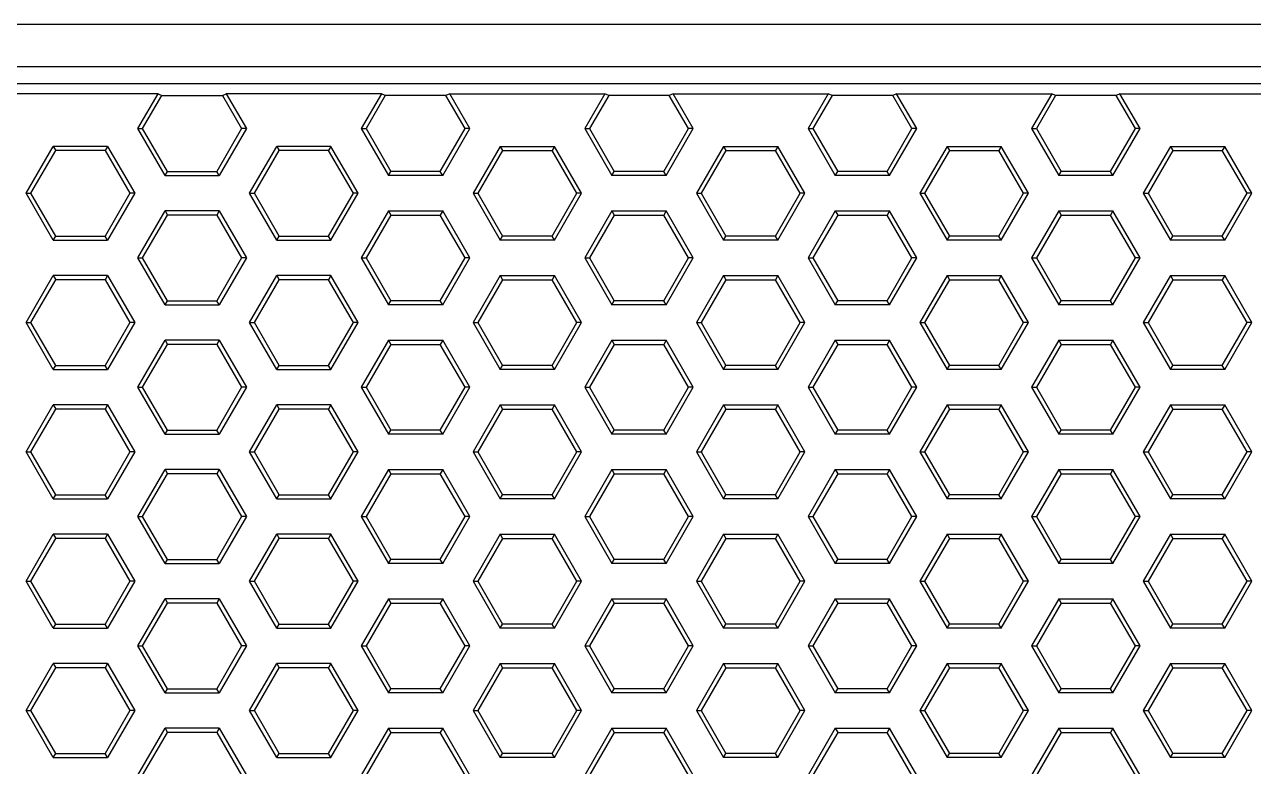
# Model space of a CAD drawing. Header units: inches. Extents: x 0.1 to 21.8, y 1.5 to 18.3.
# Drawn here: x 11.307 to 12.952, y 2.357 to 3.351 of the extents above; entities that cross this region are included whole.
import ezdxf

# ---------------------------------------------------------------- set-up
doc = ezdxf.new("R2010")
doc.units = ezdxf.units.IN
doc.header["$MEASUREMENT"] = 0
doc.layers.add('Honeycomb', color=7, linetype='Continuous', true_color=0xffffff)

msp = doc.modelspace()

# ---------------------------------------------------------------- linework, layer by layer
at = {"layer": 'Honeycomb', "color": 250, "linetype": 'Continuous'}
for p, q in [((17.607626, 3.350949), (5.753976, 3.350949)), ((5.734299, 3.294781), (17.627303, 3.294781)), ((7.358174, 3.27211), (16.003428, 3.27211)), ((11.485485, 3.258199), (11.277727, 3.258199)), ((11.458554, 3.211554), (11.485485, 3.258199)), ((11.464912, 3.211554), (11.490652, 3.256138)), ((11.485485, 3.258199), (11.490652, 3.256138)), ((11.490652, 3.256138), (11.571755, 3.256138)), ((11.571755, 3.256138), (11.576922, 3.258199)), ((11.571755, 3.256138), (11.597495, 3.211554)), ((11.576922, 3.258199), (11.603853, 3.211554)), ((11.78468, 3.258199), (11.576922, 3.258199)), ((11.78468, 3.258199), (11.757749, 3.211554)), ((11.789847, 3.256138), (11.764107, 3.211554)), ((11.789847, 3.256138), (11.78468, 3.258199)), ((11.87095, 3.256138), (11.789847, 3.256138)), ((11.876117, 3.258199), (11.87095, 3.256138)), ((11.89669, 3.211554), (11.87095, 3.256138)), ((11.903048, 3.211554), (11.876117, 3.258199)), ((11.876117, 3.258199), (12.083875, 3.258199)), ((12.083875, 3.258199), (12.056944, 3.211554)), ((12.089042, 3.256138), (12.063302, 3.211554)), ((12.089042, 3.256138), (12.083875, 3.258199)), ((12.170145, 3.256138), (12.089042, 3.256138)), ((12.175312, 3.258199), (12.170145, 3.256138)), ((12.195885, 3.211554), (12.170145, 3.256138)), ((12.202243, 3.211554), (12.175312, 3.258199)), ((12.175312, 3.258199), (12.38307, 3.258199)), ((12.38307, 3.258199), (12.356139, 3.211554)), ((12.388237, 3.256138), (12.362497, 3.211554)), ((12.388237, 3.256138), (12.38307, 3.258199)), ((12.46934, 3.256138), (12.388237, 3.256138)), ((12.474507, 3.258199), (12.46934, 3.256138)), ((12.49508, 3.211554), (12.46934, 3.256138)), ((12.501438, 3.211554), (12.474507, 3.258199)), ((12.474507, 3.258199), (12.682265, 3.258199)), ((12.682265, 3.258199), (12.655334, 3.211554)), ((12.687432, 3.256138), (12.661692, 3.211554)), ((12.687432, 3.256138), (12.682265, 3.258199)), ((12.768535, 3.256138), (12.687432, 3.256138)), ((12.773702, 3.258199), (12.768535, 3.256138)), ((12.794276, 3.211554), (12.768535, 3.256138)), ((12.800633, 3.211554), (12.773702, 3.258199)), ((12.773702, 3.258199), (12.98146, 3.258199)), ((11.494879, 3.148638), (11.458554, 3.211554)), ((11.458554, 3.211554), (11.464912, 3.211554)), ((11.498058, 3.154144), (11.464912, 3.211554)), ((11.597495, 3.211554), (11.564349, 3.154144)), ((11.603853, 3.211554), (11.567528, 3.148638)), ((11.603853, 3.211554), (11.597495, 3.211554)), ((11.757749, 3.211554), (11.794074, 3.148638)), ((11.757749, 3.211554), (11.764107, 3.211554)), ((11.764107, 3.211554), (11.797253, 3.154144)), ((11.863544, 3.154144), (11.89669, 3.211554)), ((11.866723, 3.148638), (11.903048, 3.211554)), ((11.903048, 3.211554), (11.89669, 3.211554)), ((12.056944, 3.211554), (12.093269, 3.148638)), ((12.056944, 3.211554), (12.063302, 3.211554)), ((12.063302, 3.211554), (12.096448, 3.154144)), ((12.162739, 3.154144), (12.195885, 3.211554)), ((12.165918, 3.148638), (12.202243, 3.211554)), ((12.202243, 3.211554), (12.195885, 3.211554)), ((12.356139, 3.211554), (12.392464, 3.148638)), ((12.356139, 3.211554), (12.362497, 3.211554)), ((12.362497, 3.211554), (12.395643, 3.154144)), ((12.461935, 3.154144), (12.49508, 3.211554)), ((12.465113, 3.148638), (12.501438, 3.211554)), ((12.501438, 3.211554), (12.49508, 3.211554)), ((12.655334, 3.211554), (12.691659, 3.148638)), ((12.655334, 3.211554), (12.661692, 3.211554)), ((12.661692, 3.211554), (12.694838, 3.154144)), ((12.76113, 3.154144), (12.794276, 3.211554)), ((12.764308, 3.148638), (12.800633, 3.211554)), ((12.800633, 3.211554), (12.794276, 3.211554)), ((11.308957, 3.124945), (11.345281, 3.187861)), ((11.315314, 3.124945), (11.34846, 3.182355)), ((11.345281, 3.187861), (11.34846, 3.182355)), ((11.417931, 3.187861), (11.345281, 3.187861)), ((11.414752, 3.182355), (11.34846, 3.182355)), ((11.417931, 3.187861), (11.414752, 3.182355)), ((11.414752, 3.182355), (11.447898, 3.124945)), ((11.417931, 3.187861), (11.454255, 3.124945)), ((11.608152, 3.124945), (11.644476, 3.187861)), ((11.614509, 3.124945), (11.647655, 3.182355)), ((11.644476, 3.187861), (11.647655, 3.182355)), ((11.717126, 3.187861), (11.644476, 3.187861)), ((11.713947, 3.182355), (11.647655, 3.182355)), ((11.717126, 3.187861), (11.713947, 3.182355)), ((11.747093, 3.124945), (11.713947, 3.182355)), ((11.75345, 3.124945), (11.717126, 3.187861)), ((11.943671, 3.187861), (11.907347, 3.124945)), ((11.94685, 3.182355), (11.913704, 3.124945)), ((11.943671, 3.187861), (11.94685, 3.182355)), ((11.943671, 3.187861), (12.016321, 3.187861)), ((11.94685, 3.182355), (12.013142, 3.182355)), ((12.016321, 3.187861), (12.013142, 3.182355)), ((12.046288, 3.124945), (12.013142, 3.182355)), ((12.052645, 3.124945), (12.016321, 3.187861)), ((12.242866, 3.187861), (12.206542, 3.124945)), ((12.246045, 3.182355), (12.212899, 3.124945)), ((12.242866, 3.187861), (12.246045, 3.182355)), ((12.242866, 3.187861), (12.315516, 3.187861)), ((12.246045, 3.182355), (12.312337, 3.182355)), ((12.315516, 3.187861), (12.312337, 3.182355)), ((12.345483, 3.124945), (12.312337, 3.182355)), ((12.35184, 3.124945), (12.315516, 3.187861)), ((12.542062, 3.187861), (12.505737, 3.124945)), ((12.54524, 3.182355), (12.512094, 3.124945)), ((12.542062, 3.187861), (12.54524, 3.182355)), ((12.542062, 3.187861), (12.614711, 3.187861)), ((12.54524, 3.182355), (12.611532, 3.182355)), ((12.614711, 3.187861), (12.611532, 3.182355)), ((12.644678, 3.124945), (12.611532, 3.182355)), ((12.651035, 3.124945), (12.614711, 3.187861)), ((12.841257, 3.187861), (12.804932, 3.124945)), ((12.844435, 3.182355), (12.811289, 3.124945)), ((12.841257, 3.187861), (12.844435, 3.182355)), ((12.841257, 3.187861), (12.913906, 3.187861)), ((12.844435, 3.182355), (12.910727, 3.182355)), ((12.913906, 3.187861), (12.910727, 3.182355)), ((12.943873, 3.124945), (12.910727, 3.182355)), ((12.950231, 3.124945), (12.913906, 3.187861)), ((11.494879, 3.148638), (11.498058, 3.154144)), ((11.494879, 3.148638), (11.567528, 3.148638)), ((11.498058, 3.154144), (11.564349, 3.154144)), ((11.567528, 3.148638), (11.564349, 3.154144)), ((11.794074, 3.148638), (11.797253, 3.154144)), ((11.866723, 3.148638), (11.794074, 3.148638)), ((11.863544, 3.154144), (11.797253, 3.154144)), ((11.866723, 3.148638), (11.863544, 3.154144)), ((12.093269, 3.148638), (12.096448, 3.154144)), ((12.165918, 3.148638), (12.093269, 3.148638)), ((12.162739, 3.154144), (12.096448, 3.154144)), ((12.165918, 3.148638), (12.162739, 3.154144)), ((12.392464, 3.148638), (12.395643, 3.154144)), ((12.465113, 3.148638), (12.392464, 3.148638)), ((12.461935, 3.154144), (12.395643, 3.154144)), ((12.465113, 3.148638), (12.461935, 3.154144)), ((12.691659, 3.148638), (12.694838, 3.154144)), ((12.764308, 3.148638), (12.691659, 3.148638)), ((12.76113, 3.154144), (12.694838, 3.154144)), ((12.764308, 3.148638), (12.76113, 3.154144)), ((11.345281, 3.062029), (11.308957, 3.124945)), ((11.308957, 3.124945), (11.315314, 3.124945)), ((11.34846, 3.067535), (11.315314, 3.124945)), ((11.447898, 3.124945), (11.414752, 3.067535)), ((11.454255, 3.124945), (11.417931, 3.062029)), ((11.454255, 3.124945), (11.447898, 3.124945)), ((11.644476, 3.062029), (11.608152, 3.124945)), ((11.608152, 3.124945), (11.614509, 3.124945)), ((11.647655, 3.067535), (11.614509, 3.124945)), ((11.713947, 3.067535), (11.747093, 3.124945)), ((11.717126, 3.062029), (11.75345, 3.124945)), ((11.75345, 3.124945), (11.747093, 3.124945)), ((11.907347, 3.124945), (11.943671, 3.062029)), ((11.907347, 3.124945), (11.913704, 3.124945)), ((11.913704, 3.124945), (11.94685, 3.067535)), ((12.013142, 3.067535), (12.046288, 3.124945)), ((12.016321, 3.062029), (12.052645, 3.124945)), ((12.052645, 3.124945), (12.046288, 3.124945)), ((12.206542, 3.124945), (12.242866, 3.062029)), ((12.206542, 3.124945), (12.212899, 3.124945)), ((12.212899, 3.124945), (12.246045, 3.067535)), ((12.312337, 3.067535), (12.345483, 3.124945)), ((12.315516, 3.062029), (12.35184, 3.124945)), ((12.35184, 3.124945), (12.345483, 3.124945)), ((12.505737, 3.124945), (12.542062, 3.062029)), ((12.505737, 3.124945), (12.512094, 3.124945)), ((12.512094, 3.124945), (12.54524, 3.067535)), ((12.611532, 3.067535), (12.644678, 3.124945)), ((12.614711, 3.062029), (12.651035, 3.124945)), ((12.651035, 3.124945), (12.644678, 3.124945)), ((12.804932, 3.124945), (12.841257, 3.062029)), ((12.804932, 3.124945), (12.811289, 3.124945)), ((12.811289, 3.124945), (12.844435, 3.067535)), ((12.910727, 3.067535), (12.943873, 3.124945)), ((12.913906, 3.062029), (12.950231, 3.124945)), ((12.950231, 3.124945), (12.943873, 3.124945)), ((11.458554, 3.038336), (11.494879, 3.101252)), ((11.464912, 3.038336), (11.498058, 3.095746)), ((11.494879, 3.101252), (11.498058, 3.095746)), ((11.567528, 3.101252), (11.494879, 3.101252)), ((11.564349, 3.095746), (11.498058, 3.095746)), ((11.567528, 3.101252), (11.564349, 3.095746)), ((11.564349, 3.095746), (11.597495, 3.038336)), ((11.567528, 3.101252), (11.603853, 3.038336)), ((11.794074, 3.101252), (11.757749, 3.038336)), ((11.797253, 3.095746), (11.764107, 3.038336)), ((11.794074, 3.101252), (11.797253, 3.095746)), ((11.794074, 3.101252), (11.866723, 3.101252)), ((11.797253, 3.095746), (11.863544, 3.095746)), ((11.866723, 3.101252), (11.863544, 3.095746)), ((11.89669, 3.038336), (11.863544, 3.095746)), ((11.903048, 3.038336), (11.866723, 3.101252)), ((12.093269, 3.101252), (12.056944, 3.038336)), ((12.096448, 3.095746), (12.063302, 3.038336)), ((12.093269, 3.101252), (12.096448, 3.095746)), ((12.093269, 3.101252), (12.165918, 3.101252)), ((12.096448, 3.095746), (12.162739, 3.095746)), ((12.165918, 3.101252), (12.162739, 3.095746)), ((12.195885, 3.038336), (12.162739, 3.095746)), ((12.202243, 3.038336), (12.165918, 3.101252)), ((12.392464, 3.101252), (12.356139, 3.038336)), ((12.395643, 3.095746), (12.362497, 3.038336)), ((12.392464, 3.101252), (12.395643, 3.095746)), ((12.392464, 3.101252), (12.465113, 3.101252)), ((12.395643, 3.095746), (12.461935, 3.095746)), ((12.465113, 3.101252), (12.461935, 3.095746)), ((12.49508, 3.038336), (12.461935, 3.095746)), ((12.501438, 3.038336), (12.465113, 3.101252)), ((12.691659, 3.101252), (12.655334, 3.038336)), ((12.694838, 3.095746), (12.661692, 3.038336)), ((12.691659, 3.101252), (12.694838, 3.095746)), ((12.691659, 3.101252), (12.764308, 3.101252)), ((12.694838, 3.095746), (12.76113, 3.095746)), ((12.764308, 3.101252), (12.76113, 3.095746)), ((12.794276, 3.038336), (12.76113, 3.095746)), ((12.800633, 3.038336), (12.764308, 3.101252)), ((11.345281, 3.062029), (11.34846, 3.067535)), ((11.345281, 3.062029), (11.417931, 3.062029)), ((11.34846, 3.067535), (11.414752, 3.067535)), ((11.417931, 3.062029), (11.414752, 3.067535)), ((11.644476, 3.062029), (11.647655, 3.067535)), ((11.644476, 3.062029), (11.717126, 3.062029)), ((11.647655, 3.067535), (11.713947, 3.067535)), ((11.717126, 3.062029), (11.713947, 3.067535)), ((11.943671, 3.062029), (11.94685, 3.067535)), ((12.016321, 3.062029), (11.943671, 3.062029)), ((12.013142, 3.067535), (11.94685, 3.067535)), ((12.016321, 3.062029), (12.013142, 3.067535)), ((12.242866, 3.062029), (12.246045, 3.067535)), ((12.315516, 3.062029), (12.242866, 3.062029)), ((12.312337, 3.067535), (12.246045, 3.067535)), ((12.315516, 3.062029), (12.312337, 3.067535)), ((12.542062, 3.062029), (12.54524, 3.067535)), ((12.614711, 3.062029), (12.542062, 3.062029)), ((12.611532, 3.067535), (12.54524, 3.067535)), ((12.614711, 3.062029), (12.611532, 3.067535)), ((12.841257, 3.062029), (12.844435, 3.067535)), ((12.913906, 3.062029), (12.841257, 3.062029)), ((12.910727, 3.067535), (12.844435, 3.067535)), ((12.913906, 3.062029), (12.910727, 3.067535)), ((11.494879, 2.97542), (11.458554, 3.038336)), ((11.458554, 3.038336), (11.464912, 3.038336)), ((11.498058, 2.980925), (11.464912, 3.038336)), ((11.597495, 3.038336), (11.564349, 2.980925)), ((11.603853, 3.038336), (11.567528, 2.97542)), ((11.603853, 3.038336), (11.597495, 3.038336)), ((11.757749, 3.038336), (11.794074, 2.97542)), ((11.757749, 3.038336), (11.764107, 3.038336)), ((11.764107, 3.038336), (11.797253, 2.980925)), ((11.863544, 2.980925), (11.89669, 3.038336)), ((11.866723, 2.97542), (11.903048, 3.038336)), ((11.903048, 3.038336), (11.89669, 3.038336)), ((12.056944, 3.038336), (12.093269, 2.97542)), ((12.056944, 3.038336), (12.063302, 3.038336)), ((12.063302, 3.038336), (12.096448, 2.980925)), ((12.162739, 2.980925), (12.195885, 3.038336)), ((12.165918, 2.97542), (12.202243, 3.038336)), ((12.202243, 3.038336), (12.195885, 3.038336)), ((12.356139, 3.038336), (12.392464, 2.97542)), ((12.356139, 3.038336), (12.362497, 3.038336)), ((12.362497, 3.038336), (12.395643, 2.980925)), ((12.461935, 2.980925), (12.49508, 3.038336)), ((12.465113, 2.97542), (12.501438, 3.038336)), ((12.501438, 3.038336), (12.49508, 3.038336)), ((12.655334, 3.038336), (12.691659, 2.97542)), ((12.655334, 3.038336), (12.661692, 3.038336)), ((12.661692, 3.038336), (12.694838, 2.980925)), ((12.76113, 2.980925), (12.794276, 3.038336)), ((12.764308, 2.97542), (12.800633, 3.038336)), ((12.800633, 3.038336), (12.794276, 3.038336)), ((11.308957, 2.951727), (11.345281, 3.014643)), ((11.345281, 3.014643), (11.34846, 3.009137)), ((11.417931, 3.014643), (11.345281, 3.014643)), ((11.417931, 3.014643), (11.414752, 3.009137)), ((11.417931, 3.014643), (11.454255, 2.951727)), ((11.608152, 2.951727), (11.644476, 3.014643)), ((11.644476, 3.014643), (11.647655, 3.009137)), ((11.717126, 3.014643), (11.644476, 3.014643)), ((11.717126, 3.014643), (11.713947, 3.009137)), ((11.75345, 2.951727), (11.717126, 3.014643)), ((11.943671, 3.014643), (11.907347, 2.951727)), ((11.943671, 3.014643), (11.94685, 3.009137)), ((11.943671, 3.014643), (12.016321, 3.014643)), ((12.016321, 3.014643), (12.013142, 3.009137)), ((12.052645, 2.951727), (12.016321, 3.014643)), ((12.242866, 3.014643), (12.206542, 2.951727)), ((12.242866, 3.014643), (12.246045, 3.009137)), ((12.242866, 3.014643), (12.315516, 3.014643)), ((12.315516, 3.014643), (12.312337, 3.009137)), ((12.35184, 2.951727), (12.315516, 3.014643)), ((12.542062, 3.014643), (12.505737, 2.951727)), ((12.542062, 3.014643), (12.54524, 3.009137)), ((12.542062, 3.014643), (12.614711, 3.014643)), ((12.614711, 3.014643), (12.611532, 3.009137)), ((12.651035, 2.951727), (12.614711, 3.014643)), ((12.841257, 3.014643), (12.804932, 2.951727)), ((12.841257, 3.014643), (12.844435, 3.009137)), ((12.841257, 3.014643), (12.913906, 3.014643)), ((12.913906, 3.014643), (12.910727, 3.009137)), ((12.950231, 2.951727), (12.913906, 3.014643)), ((11.315314, 2.951727), (11.34846, 3.009137)), ((11.414752, 3.009137), (11.34846, 3.009137)), ((11.414752, 3.009137), (11.447898, 2.951727)), ((11.614509, 2.951727), (11.647655, 3.009137)), ((11.713947, 3.009137), (11.647655, 3.009137)), ((11.747093, 2.951727), (11.713947, 3.009137)), ((11.94685, 3.009137), (11.913704, 2.951727)), ((11.94685, 3.009137), (12.013142, 3.009137)), ((12.046288, 2.951727), (12.013142, 3.009137)), ((12.246045, 3.009137), (12.212899, 2.951727)), ((12.246045, 3.009137), (12.312337, 3.009137)), ((12.345483, 2.951727), (12.312337, 3.009137)), ((12.54524, 3.009137), (12.512094, 2.951727)), ((12.54524, 3.009137), (12.611532, 3.009137)), ((12.644678, 2.951727), (12.611532, 3.009137)), ((12.844435, 3.009137), (12.811289, 2.951727)), ((12.844435, 3.009137), (12.910727, 3.009137)), ((12.943873, 2.951727), (12.910727, 3.009137)), ((11.494879, 2.97542), (11.498058, 2.980925)), ((11.498058, 2.980925), (11.564349, 2.980925)), ((11.567528, 2.97542), (11.564349, 2.980925)), ((11.794074, 2.97542), (11.797253, 2.980925)), ((11.863544, 2.980925), (11.797253, 2.980925)), ((11.866723, 2.97542), (11.863544, 2.980925)), ((12.093269, 2.97542), (12.096448, 2.980925)), ((12.162739, 2.980925), (12.096448, 2.980925)), ((12.165918, 2.97542), (12.162739, 2.980925)), ((12.392464, 2.97542), (12.395643, 2.980925)), ((12.461935, 2.980925), (12.395643, 2.980925)), ((12.465113, 2.97542), (12.461935, 2.980925)), ((12.691659, 2.97542), (12.694838, 2.980925)), ((12.76113, 2.980925), (12.694838, 2.980925)), ((12.764308, 2.97542), (12.76113, 2.980925)), ((11.494879, 2.97542), (11.567528, 2.97542)), ((11.866723, 2.97542), (11.794074, 2.97542)), ((12.165918, 2.97542), (12.093269, 2.97542)), ((12.465113, 2.97542), (12.392464, 2.97542)), ((12.764308, 2.97542), (12.691659, 2.97542)), ((11.345281, 2.888811), (11.308957, 2.951727)), ((11.308957, 2.951727), (11.315314, 2.951727)), ((11.34846, 2.894316), (11.315314, 2.951727)), ((11.447898, 2.951727), (11.414752, 2.894316)), ((11.454255, 2.951727), (11.417931, 2.888811)), ((11.454255, 2.951727), (11.447898, 2.951727)), ((11.644476, 2.888811), (11.608152, 2.951727)), ((11.608152, 2.951727), (11.614509, 2.951727)), ((11.647655, 2.894316), (11.614509, 2.951727)), ((11.713947, 2.894316), (11.747093, 2.951727)), ((11.717126, 2.888811), (11.75345, 2.951727)), ((11.75345, 2.951727), (11.747093, 2.951727)), ((11.907347, 2.951727), (11.943671, 2.888811)), ((11.907347, 2.951727), (11.913704, 2.951727)), ((11.913704, 2.951727), (11.94685, 2.894316)), ((12.013142, 2.894316), (12.046288, 2.951727)), ((12.016321, 2.888811), (12.052645, 2.951727)), ((12.052645, 2.951727), (12.046288, 2.951727)), ((12.206542, 2.951727), (12.242866, 2.888811)), ((12.206542, 2.951727), (12.212899, 2.951727)), ((12.212899, 2.951727), (12.246045, 2.894316)), ((12.312337, 2.894316), (12.345483, 2.951727)), ((12.315516, 2.888811), (12.35184, 2.951727)), ((12.35184, 2.951727), (12.345483, 2.951727)), ((12.505737, 2.951727), (12.542062, 2.888811)), ((12.505737, 2.951727), (12.512094, 2.951727)), ((12.512094, 2.951727), (12.54524, 2.894316)), ((12.611532, 2.894316), (12.644678, 2.951727)), ((12.614711, 2.888811), (12.651035, 2.951727)), ((12.651035, 2.951727), (12.644678, 2.951727)), ((12.804932, 2.951727), (12.841257, 2.888811)), ((12.804932, 2.951727), (12.811289, 2.951727)), ((12.811289, 2.951727), (12.844435, 2.894316)), ((12.910727, 2.894316), (12.943873, 2.951727)), ((12.913906, 2.888811), (12.950231, 2.951727)), ((12.950231, 2.951727), (12.943873, 2.951727)), ((11.458554, 2.865118), (11.494879, 2.928034)), ((11.464912, 2.865118), (11.498058, 2.922528)), ((11.494879, 2.928034), (11.498058, 2.922528)), ((11.567528, 2.928034), (11.494879, 2.928034)), ((11.564349, 2.922528), (11.498058, 2.922528)), ((11.567528, 2.928034), (11.564349, 2.922528)), ((11.564349, 2.922528), (11.597495, 2.865118)), ((11.567528, 2.928034), (11.603853, 2.865118)), ((11.794074, 2.928034), (11.757749, 2.865118)), ((11.797253, 2.922528), (11.764107, 2.865118)), ((11.794074, 2.928034), (11.797253, 2.922528)), ((11.794074, 2.928034), (11.866723, 2.928034)), ((11.797253, 2.922528), (11.863544, 2.922528)), ((11.866723, 2.928034), (11.863544, 2.922528)), ((11.89669, 2.865118), (11.863544, 2.922528)), ((11.903048, 2.865118), (11.866723, 2.928034)), ((12.093269, 2.928034), (12.056944, 2.865118)), ((12.096448, 2.922528), (12.063302, 2.865118)), ((12.093269, 2.928034), (12.096448, 2.922528)), ((12.093269, 2.928034), (12.165918, 2.928034)), ((12.096448, 2.922528), (12.162739, 2.922528)), ((12.165918, 2.928034), (12.162739, 2.922528)), ((12.195885, 2.865118), (12.162739, 2.922528)), ((12.202243, 2.865118), (12.165918, 2.928034)), ((12.392464, 2.928034), (12.356139, 2.865118)), ((12.395643, 2.922528), (12.362497, 2.865118)), ((12.392464, 2.928034), (12.395643, 2.922528)), ((12.392464, 2.928034), (12.465113, 2.928034)), ((12.395643, 2.922528), (12.461935, 2.922528)), ((12.465113, 2.928034), (12.461935, 2.922528)), ((12.49508, 2.865118), (12.461935, 2.922528)), ((12.501438, 2.865118), (12.465113, 2.928034)), ((12.691659, 2.928034), (12.655334, 2.865118)), ((12.694838, 2.922528), (12.661692, 2.865118)), ((12.691659, 2.928034), (12.694838, 2.922528)), ((12.691659, 2.928034), (12.764308, 2.928034)), ((12.694838, 2.922528), (12.76113, 2.922528)), ((12.764308, 2.928034), (12.76113, 2.922528)), ((12.794276, 2.865118), (12.76113, 2.922528)), ((12.800633, 2.865118), (12.764308, 2.928034)), ((11.345281, 2.888811), (11.34846, 2.894316)), ((11.345281, 2.888811), (11.417931, 2.888811)), ((11.34846, 2.894316), (11.414752, 2.894316)), ((11.417931, 2.888811), (11.414752, 2.894316)), ((11.644476, 2.888811), (11.647655, 2.894316)), ((11.644476, 2.888811), (11.717126, 2.888811)), ((11.647655, 2.894316), (11.713947, 2.894316)), ((11.717126, 2.888811), (11.713947, 2.894316)), ((11.943671, 2.888811), (11.94685, 2.894316)), ((12.016321, 2.888811), (11.943671, 2.888811)), ((12.013142, 2.894316), (11.94685, 2.894316)), ((12.016321, 2.888811), (12.013142, 2.894316)), ((12.242866, 2.888811), (12.246045, 2.894316)), ((12.315516, 2.888811), (12.242866, 2.888811)), ((12.312337, 2.894316), (12.246045, 2.894316)), ((12.315516, 2.888811), (12.312337, 2.894316)), ((12.542062, 2.888811), (12.54524, 2.894316)), ((12.614711, 2.888811), (12.542062, 2.888811)), ((12.611532, 2.894316), (12.54524, 2.894316)), ((12.614711, 2.888811), (12.611532, 2.894316)), ((12.841257, 2.888811), (12.844435, 2.894316)), ((12.913906, 2.888811), (12.841257, 2.888811)), ((12.910727, 2.894316), (12.844435, 2.894316)), ((12.913906, 2.888811), (12.910727, 2.894316)), ((11.494879, 2.802202), (11.458554, 2.865118)), ((11.458554, 2.865118), (11.464912, 2.865118)), ((11.498058, 2.807707), (11.464912, 2.865118)), ((11.597495, 2.865118), (11.564349, 2.807707)), ((11.603853, 2.865118), (11.567528, 2.802202)), ((11.603853, 2.865118), (11.597495, 2.865118)), ((11.757749, 2.865118), (11.794074, 2.802202)), ((11.757749, 2.865118), (11.764107, 2.865118)), ((11.764107, 2.865118), (11.797253, 2.807707)), ((11.863544, 2.807707), (11.89669, 2.865118)), ((11.866723, 2.802202), (11.903048, 2.865118)), ((11.903048, 2.865118), (11.89669, 2.865118)), ((12.056944, 2.865118), (12.093269, 2.802202)), ((12.056944, 2.865118), (12.063302, 2.865118)), ((12.063302, 2.865118), (12.096448, 2.807707)), ((12.162739, 2.807707), (12.195885, 2.865118)), ((12.165918, 2.802202), (12.202243, 2.865118)), ((12.202243, 2.865118), (12.195885, 2.865118)), ((12.356139, 2.865118), (12.392464, 2.802202)), ((12.356139, 2.865118), (12.362497, 2.865118)), ((12.362497, 2.865118), (12.395643, 2.807707)), ((12.461935, 2.807707), (12.49508, 2.865118)), ((12.465113, 2.802202), (12.501438, 2.865118)), ((12.501438, 2.865118), (12.49508, 2.865118)), ((12.655334, 2.865118), (12.691659, 2.802202)), ((12.655334, 2.865118), (12.661692, 2.865118)), ((12.661692, 2.865118), (12.694838, 2.807707)), ((12.76113, 2.807707), (12.794276, 2.865118)), ((12.764308, 2.802202), (12.800633, 2.865118)), ((12.800633, 2.865118), (12.794276, 2.865118)), ((11.308957, 2.778509), (11.345281, 2.841425)), ((11.315314, 2.778509), (11.34846, 2.835919)), ((11.345281, 2.841425), (11.34846, 2.835919)), ((11.417931, 2.841425), (11.345281, 2.841425)), ((11.414752, 2.835919), (11.34846, 2.835919)), ((11.417931, 2.841425), (11.414752, 2.835919)), ((11.414752, 2.835919), (11.447898, 2.778509)), ((11.417931, 2.841425), (11.454255, 2.778509)), ((11.608152, 2.778509), (11.644476, 2.841425)), ((11.614509, 2.778509), (11.647655, 2.835919)), ((11.644476, 2.841425), (11.647655, 2.835919)), ((11.717126, 2.841425), (11.644476, 2.841425)), ((11.713947, 2.835919), (11.647655, 2.835919)), ((11.717126, 2.841425), (11.713947, 2.835919)), ((11.747093, 2.778509), (11.713947, 2.835919)), ((11.75345, 2.778509), (11.717126, 2.841425)), ((11.943671, 2.841425), (11.907347, 2.778509)), ((11.94685, 2.835919), (11.913704, 2.778509)), ((11.943671, 2.841425), (11.94685, 2.835919)), ((11.943671, 2.841425), (12.016321, 2.841425)), ((11.94685, 2.835919), (12.013142, 2.835919)), ((12.016321, 2.841425), (12.013142, 2.835919)), ((12.046288, 2.778509), (12.013142, 2.835919)), ((12.052645, 2.778509), (12.016321, 2.841425)), ((12.242866, 2.841425), (12.206542, 2.778509)), ((12.246045, 2.835919), (12.212899, 2.778509)), ((12.242866, 2.841425), (12.246045, 2.835919)), ((12.242866, 2.841425), (12.315516, 2.841425)), ((12.246045, 2.835919), (12.312337, 2.835919)), ((12.315516, 2.841425), (12.312337, 2.835919)), ((12.345483, 2.778509), (12.312337, 2.835919)), ((12.35184, 2.778509), (12.315516, 2.841425)), ((12.542062, 2.841425), (12.505737, 2.778509)), ((12.54524, 2.835919), (12.512094, 2.778509)), ((12.542062, 2.841425), (12.54524, 2.835919)), ((12.542062, 2.841425), (12.614711, 2.841425)), ((12.54524, 2.835919), (12.611532, 2.835919)), ((12.614711, 2.841425), (12.611532, 2.835919)), ((12.644678, 2.778509), (12.611532, 2.835919)), ((12.651035, 2.778509), (12.614711, 2.841425)), ((12.841257, 2.841425), (12.804932, 2.778509)), ((12.844435, 2.835919), (12.811289, 2.778509)), ((12.841257, 2.841425), (12.844435, 2.835919)), ((12.841257, 2.841425), (12.913906, 2.841425)), ((12.844435, 2.835919), (12.910727, 2.835919)), ((12.913906, 2.841425), (12.910727, 2.835919)), ((12.943873, 2.778509), (12.910727, 2.835919)), ((12.950231, 2.778509), (12.913906, 2.841425)), ((11.494879, 2.802202), (11.498058, 2.807707)), ((11.494879, 2.802202), (11.567528, 2.802202)), ((11.498058, 2.807707), (11.564349, 2.807707)), ((11.567528, 2.802202), (11.564349, 2.807707)), ((11.794074, 2.802202), (11.797253, 2.807707)), ((11.866723, 2.802202), (11.794074, 2.802202)), ((11.863544, 2.807707), (11.797253, 2.807707)), ((11.866723, 2.802202), (11.863544, 2.807707)), ((12.093269, 2.802202), (12.096448, 2.807707)), ((12.165918, 2.802202), (12.093269, 2.802202)), ((12.162739, 2.807707), (12.096448, 2.807707)), ((12.165918, 2.802202), (12.162739, 2.807707)), ((12.392464, 2.802202), (12.395643, 2.807707)), ((12.465113, 2.802202), (12.392464, 2.802202)), ((12.461935, 2.807707), (12.395643, 2.807707)), ((12.465113, 2.802202), (12.461935, 2.807707)), ((12.691659, 2.802202), (12.694838, 2.807707)), ((12.764308, 2.802202), (12.691659, 2.802202)), ((12.76113, 2.807707), (12.694838, 2.807707)), ((12.764308, 2.802202), (12.76113, 2.807707)), ((11.345281, 2.715592), (11.308957, 2.778509)), ((11.308957, 2.778509), (11.315314, 2.778509)), ((11.34846, 2.721098), (11.315314, 2.778509)), ((11.447898, 2.778509), (11.414752, 2.721098)), ((11.454255, 2.778509), (11.417931, 2.715592)), ((11.454255, 2.778509), (11.447898, 2.778509)), ((11.644476, 2.715592), (11.608152, 2.778509)), ((11.608152, 2.778509), (11.614509, 2.778509)), ((11.647655, 2.721098), (11.614509, 2.778509)), ((11.713947, 2.721098), (11.747093, 2.778509)), ((11.717126, 2.715592), (11.75345, 2.778509)), ((11.75345, 2.778509), (11.747093, 2.778509)), ((11.907347, 2.778509), (11.943671, 2.715592)), ((11.907347, 2.778509), (11.913704, 2.778509)), ((11.913704, 2.778509), (11.94685, 2.721098)), ((12.013142, 2.721098), (12.046288, 2.778509)), ((12.016321, 2.715592), (12.052645, 2.778509)), ((12.052645, 2.778509), (12.046288, 2.778509)), ((12.206542, 2.778509), (12.242866, 2.715592)), ((12.206542, 2.778509), (12.212899, 2.778509)), ((12.212899, 2.778509), (12.246045, 2.721098)), ((12.312337, 2.721098), (12.345483, 2.778509)), ((12.315516, 2.715592), (12.35184, 2.778509)), ((12.35184, 2.778509), (12.345483, 2.778509)), ((12.505737, 2.778509), (12.542062, 2.715592)), ((12.505737, 2.778509), (12.512094, 2.778509)), ((12.512094, 2.778509), (12.54524, 2.721098)), ((12.611532, 2.721098), (12.644678, 2.778509)), ((12.614711, 2.715592), (12.651035, 2.778509)), ((12.651035, 2.778509), (12.644678, 2.778509)), ((12.804932, 2.778509), (12.841257, 2.715592)), ((12.804932, 2.778509), (12.811289, 2.778509)), ((12.811289, 2.778509), (12.844435, 2.721098)), ((12.910727, 2.721098), (12.943873, 2.778509)), ((12.913906, 2.715592), (12.950231, 2.778509)), ((12.950231, 2.778509), (12.943873, 2.778509)), ((11.458554, 2.691899), (11.494879, 2.754816)), ((11.464912, 2.691899), (11.498058, 2.74931)), ((11.494879, 2.754816), (11.498058, 2.74931)), ((11.567528, 2.754816), (11.494879, 2.754816)), ((11.564349, 2.74931), (11.498058, 2.74931)), ((11.567528, 2.754816), (11.564349, 2.74931)), ((11.564349, 2.74931), (11.597495, 2.691899)), ((11.567528, 2.754816), (11.603853, 2.691899)), ((11.794074, 2.754816), (11.757749, 2.691899)), ((11.797253, 2.74931), (11.764107, 2.691899)), ((11.794074, 2.754816), (11.797253, 2.74931)), ((11.794074, 2.754816), (11.866723, 2.754816)), ((11.797253, 2.74931), (11.863544, 2.74931)), ((11.866723, 2.754816), (11.863544, 2.74931)), ((11.89669, 2.691899), (11.863544, 2.74931)), ((11.903048, 2.691899), (11.866723, 2.754816)), ((12.093269, 2.754816), (12.056944, 2.691899)), ((12.096448, 2.74931), (12.063302, 2.691899)), ((12.093269, 2.754816), (12.096448, 2.74931)), ((12.093269, 2.754816), (12.165918, 2.754816)), ((12.096448, 2.74931), (12.162739, 2.74931)), ((12.165918, 2.754816), (12.162739, 2.74931)), ((12.195885, 2.691899), (12.162739, 2.74931)), ((12.202243, 2.691899), (12.165918, 2.754816)), ((12.392464, 2.754816), (12.356139, 2.691899)), ((12.395643, 2.74931), (12.362497, 2.691899)), ((12.392464, 2.754816), (12.395643, 2.74931)), ((12.392464, 2.754816), (12.465113, 2.754816)), ((12.395643, 2.74931), (12.461935, 2.74931)), ((12.465113, 2.754816), (12.461935, 2.74931)), ((12.49508, 2.691899), (12.461935, 2.74931)), ((12.501438, 2.691899), (12.465113, 2.754816)), ((12.691659, 2.754816), (12.655334, 2.691899)), ((12.694838, 2.74931), (12.661692, 2.691899)), ((12.691659, 2.754816), (12.694838, 2.74931)), ((12.691659, 2.754816), (12.764308, 2.754816)), ((12.694838, 2.74931), (12.76113, 2.74931)), ((12.764308, 2.754816), (12.76113, 2.74931)), ((12.794276, 2.691899), (12.76113, 2.74931)), ((12.800633, 2.691899), (12.764308, 2.754816)), ((11.345281, 2.715592), (11.34846, 2.721098)), ((11.345281, 2.715592), (11.417931, 2.715592)), ((11.34846, 2.721098), (11.414752, 2.721098)), ((11.417931, 2.715592), (11.414752, 2.721098)), ((11.644476, 2.715592), (11.647655, 2.721098)), ((11.644476, 2.715592), (11.717126, 2.715592)), ((11.647655, 2.721098), (11.713947, 2.721098)), ((11.717126, 2.715592), (11.713947, 2.721098)), ((11.943671, 2.715592), (11.94685, 2.721098)), ((12.016321, 2.715592), (11.943671, 2.715592)), ((12.013142, 2.721098), (11.94685, 2.721098)), ((12.016321, 2.715592), (12.013142, 2.721098)), ((12.242866, 2.715592), (12.246045, 2.721098)), ((12.315516, 2.715592), (12.242866, 2.715592)), ((12.312337, 2.721098), (12.246045, 2.721098)), ((12.315516, 2.715592), (12.312337, 2.721098)), ((12.542062, 2.715592), (12.54524, 2.721098)), ((12.614711, 2.715592), (12.542062, 2.715592)), ((12.611532, 2.721098), (12.54524, 2.721098)), ((12.614711, 2.715592), (12.611532, 2.721098)), ((12.841257, 2.715592), (12.844435, 2.721098)), ((12.913906, 2.715592), (12.841257, 2.715592)), ((12.910727, 2.721098), (12.844435, 2.721098)), ((12.913906, 2.715592), (12.910727, 2.721098)), ((11.494879, 2.628983), (11.458554, 2.691899)), ((11.458554, 2.691899), (11.464912, 2.691899)), ((11.498058, 2.634489), (11.464912, 2.691899)), ((11.597495, 2.691899), (11.564349, 2.634489)), ((11.603853, 2.691899), (11.567528, 2.628983)), ((11.603853, 2.691899), (11.597495, 2.691899)), ((11.757749, 2.691899), (11.794074, 2.628983)), ((11.757749, 2.691899), (11.764107, 2.691899)), ((11.764107, 2.691899), (11.797253, 2.634489)), ((11.863544, 2.634489), (11.89669, 2.691899)), ((11.866723, 2.628983), (11.903048, 2.691899)), ((11.903048, 2.691899), (11.89669, 2.691899)), ((12.056944, 2.691899), (12.093269, 2.628983)), ((12.056944, 2.691899), (12.063302, 2.691899)), ((12.063302, 2.691899), (12.096448, 2.634489)), ((12.162739, 2.634489), (12.195885, 2.691899)), ((12.165918, 2.628983), (12.202243, 2.691899)), ((12.202243, 2.691899), (12.195885, 2.691899)), ((12.356139, 2.691899), (12.392464, 2.628983)), ((12.356139, 2.691899), (12.362497, 2.691899)), ((12.362497, 2.691899), (12.395643, 2.634489)), ((12.461935, 2.634489), (12.49508, 2.691899)), ((12.465113, 2.628983), (12.501438, 2.691899)), ((12.501438, 2.691899), (12.49508, 2.691899)), ((12.655334, 2.691899), (12.691659, 2.628983)), ((12.655334, 2.691899), (12.661692, 2.691899)), ((12.661692, 2.691899), (12.694838, 2.634489)), ((12.76113, 2.634489), (12.794276, 2.691899)), ((12.764308, 2.628983), (12.800633, 2.691899)), ((12.800633, 2.691899), (12.794276, 2.691899)), ((11.308957, 2.60529), (11.345281, 2.668206)), ((11.345281, 2.668206), (11.34846, 2.662701)), ((11.417931, 2.668206), (11.345281, 2.668206)), ((11.417931, 2.668206), (11.414752, 2.662701)), ((11.417931, 2.668206), (11.454255, 2.60529)), ((11.608152, 2.60529), (11.644476, 2.668206)), ((11.644476, 2.668206), (11.647655, 2.662701)), ((11.717126, 2.668206), (11.644476, 2.668206)), ((11.717126, 2.668206), (11.713947, 2.662701)), ((11.75345, 2.60529), (11.717126, 2.668206)), ((11.943671, 2.668206), (11.907347, 2.60529)), ((11.943671, 2.668206), (11.94685, 2.662701)), ((11.943671, 2.668206), (12.016321, 2.668206)), ((12.016321, 2.668206), (12.013142, 2.662701)), ((12.052645, 2.60529), (12.016321, 2.668206)), ((12.242866, 2.668206), (12.206542, 2.60529)), ((12.242866, 2.668206), (12.246045, 2.662701)), ((12.242866, 2.668206), (12.315516, 2.668206)), ((12.315516, 2.668206), (12.312337, 2.662701)), ((12.35184, 2.60529), (12.315516, 2.668206)), ((12.542062, 2.668206), (12.505737, 2.60529)), ((12.542062, 2.668206), (12.54524, 2.662701)), ((12.542062, 2.668206), (12.614711, 2.668206)), ((12.614711, 2.668206), (12.611532, 2.662701)), ((12.651035, 2.60529), (12.614711, 2.668206)), ((12.841257, 2.668206), (12.804932, 2.60529)), ((12.841257, 2.668206), (12.844435, 2.662701)), ((12.841257, 2.668206), (12.913906, 2.668206)), ((12.913906, 2.668206), (12.910727, 2.662701)), ((12.950231, 2.60529), (12.913906, 2.668206)), ((11.315314, 2.60529), (11.34846, 2.662701)), ((11.414752, 2.662701), (11.34846, 2.662701)), ((11.414752, 2.662701), (11.447898, 2.60529)), ((11.614509, 2.60529), (11.647655, 2.662701)), ((11.713947, 2.662701), (11.647655, 2.662701)), ((11.747093, 2.60529), (11.713947, 2.662701)), ((11.94685, 2.662701), (11.913704, 2.60529)), ((11.94685, 2.662701), (12.013142, 2.662701)), ((12.046288, 2.60529), (12.013142, 2.662701)), ((12.246045, 2.662701), (12.212899, 2.60529)), ((12.246045, 2.662701), (12.312337, 2.662701)), ((12.345483, 2.60529), (12.312337, 2.662701)), ((12.54524, 2.662701), (12.512094, 2.60529)), ((12.54524, 2.662701), (12.611532, 2.662701)), ((12.644678, 2.60529), (12.611532, 2.662701)), ((12.844435, 2.662701), (12.811289, 2.60529)), ((12.844435, 2.662701), (12.910727, 2.662701)), ((12.943873, 2.60529), (12.910727, 2.662701)), ((11.494879, 2.628983), (11.498058, 2.634489)), ((11.498058, 2.634489), (11.564349, 2.634489)), ((11.567528, 2.628983), (11.564349, 2.634489)), ((11.794074, 2.628983), (11.797253, 2.634489)), ((11.863544, 2.634489), (11.797253, 2.634489)), ((11.866723, 2.628983), (11.863544, 2.634489)), ((12.093269, 2.628983), (12.096448, 2.634489)), ((12.162739, 2.634489), (12.096448, 2.634489)), ((12.165918, 2.628983), (12.162739, 2.634489)), ((12.392464, 2.628983), (12.395643, 2.634489)), ((12.461935, 2.634489), (12.395643, 2.634489)), ((12.465113, 2.628983), (12.461935, 2.634489)), ((12.691659, 2.628983), (12.694838, 2.634489)), ((12.76113, 2.634489), (12.694838, 2.634489)), ((12.764308, 2.628983), (12.76113, 2.634489)), ((11.494879, 2.628983), (11.567528, 2.628983)), ((11.866723, 2.628983), (11.794074, 2.628983)), ((12.165918, 2.628983), (12.093269, 2.628983)), ((12.465113, 2.628983), (12.392464, 2.628983)), ((12.764308, 2.628983), (12.691659, 2.628983)), ((11.345281, 2.542374), (11.308957, 2.60529)), ((11.308957, 2.60529), (11.315314, 2.60529)), ((11.34846, 2.54788), (11.315314, 2.60529)), ((11.447898, 2.60529), (11.414752, 2.54788)), ((11.454255, 2.60529), (11.417931, 2.542374)), ((11.454255, 2.60529), (11.447898, 2.60529)), ((11.644476, 2.542374), (11.608152, 2.60529)), ((11.608152, 2.60529), (11.614509, 2.60529)), ((11.647655, 2.54788), (11.614509, 2.60529)), ((11.713947, 2.54788), (11.747093, 2.60529)), ((11.717126, 2.542374), (11.75345, 2.60529)), ((11.75345, 2.60529), (11.747093, 2.60529)), ((11.907347, 2.60529), (11.943671, 2.542374)), ((11.907347, 2.60529), (11.913704, 2.60529)), ((11.913704, 2.60529), (11.94685, 2.54788)), ((12.013142, 2.54788), (12.046288, 2.60529)), ((12.016321, 2.542374), (12.052645, 2.60529)), ((12.052645, 2.60529), (12.046288, 2.60529)), ((12.206542, 2.60529), (12.242866, 2.542374)), ((12.206542, 2.60529), (12.212899, 2.60529)), ((12.212899, 2.60529), (12.246045, 2.54788)), ((12.312337, 2.54788), (12.345483, 2.60529)), ((12.315516, 2.542374), (12.35184, 2.60529)), ((12.35184, 2.60529), (12.345483, 2.60529)), ((12.505737, 2.60529), (12.542062, 2.542374)), ((12.505737, 2.60529), (12.512094, 2.60529)), ((12.512094, 2.60529), (12.54524, 2.54788)), ((12.611532, 2.54788), (12.644678, 2.60529)), ((12.614711, 2.542374), (12.651035, 2.60529)), ((12.651035, 2.60529), (12.644678, 2.60529)), ((12.804932, 2.60529), (12.841257, 2.542374)), ((12.804932, 2.60529), (12.811289, 2.60529)), ((12.811289, 2.60529), (12.844435, 2.54788)), ((12.910727, 2.54788), (12.943873, 2.60529)), ((12.913906, 2.542374), (12.950231, 2.60529)), ((12.950231, 2.60529), (12.943873, 2.60529)), ((11.458554, 2.518681), (11.494879, 2.581597)), ((11.464912, 2.518681), (11.498058, 2.576092)), ((11.494879, 2.581597), (11.498058, 2.576092)), ((11.567528, 2.581597), (11.494879, 2.581597)), ((11.564349, 2.576092), (11.498058, 2.576092)), ((11.567528, 2.581597), (11.564349, 2.576092)), ((11.564349, 2.576092), (11.597495, 2.518681)), ((11.567528, 2.581597), (11.603853, 2.518681)), ((11.794074, 2.581597), (11.757749, 2.518681)), ((11.797253, 2.576092), (11.764107, 2.518681)), ((11.794074, 2.581597), (11.797253, 2.576092)), ((11.794074, 2.581597), (11.866723, 2.581597)), ((11.797253, 2.576092), (11.863544, 2.576092)), ((11.866723, 2.581597), (11.863544, 2.576092)), ((11.89669, 2.518681), (11.863544, 2.576092)), ((11.903048, 2.518681), (11.866723, 2.581597)), ((12.093269, 2.581597), (12.056944, 2.518681)), ((12.096448, 2.576092), (12.063302, 2.518681)), ((12.093269, 2.581597), (12.096448, 2.576092)), ((12.093269, 2.581597), (12.165918, 2.581597)), ((12.096448, 2.576092), (12.162739, 2.576092)), ((12.165918, 2.581597), (12.162739, 2.576092)), ((12.195885, 2.518681), (12.162739, 2.576092)), ((12.202243, 2.518681), (12.165918, 2.581597)), ((12.392464, 2.581597), (12.356139, 2.518681)), ((12.395643, 2.576092), (12.362497, 2.518681)), ((12.392464, 2.581597), (12.395643, 2.576092)), ((12.392464, 2.581597), (12.465113, 2.581597)), ((12.395643, 2.576092), (12.461935, 2.576092)), ((12.465113, 2.581597), (12.461935, 2.576092)), ((12.49508, 2.518681), (12.461935, 2.576092)), ((12.501438, 2.518681), (12.465113, 2.581597)), ((12.691659, 2.581597), (12.655334, 2.518681)), ((12.694838, 2.576092), (12.661692, 2.518681)), ((12.691659, 2.581597), (12.694838, 2.576092)), ((12.691659, 2.581597), (12.764308, 2.581597)), ((12.694838, 2.576092), (12.76113, 2.576092)), ((12.764308, 2.581597), (12.76113, 2.576092)), ((12.794276, 2.518681), (12.76113, 2.576092)), ((12.800633, 2.518681), (12.764308, 2.581597)), ((11.345281, 2.542374), (11.34846, 2.54788)), ((11.345281, 2.542374), (11.417931, 2.542374)), ((11.34846, 2.54788), (11.414752, 2.54788)), ((11.417931, 2.542374), (11.414752, 2.54788)), ((11.644476, 2.542374), (11.647655, 2.54788)), ((11.644476, 2.542374), (11.717126, 2.542374)), ((11.647655, 2.54788), (11.713947, 2.54788)), ((11.717126, 2.542374), (11.713947, 2.54788)), ((11.943671, 2.542374), (11.94685, 2.54788)), ((12.016321, 2.542374), (11.943671, 2.542374)), ((12.013142, 2.54788), (11.94685, 2.54788)), ((12.016321, 2.542374), (12.013142, 2.54788)), ((12.242866, 2.542374), (12.246045, 2.54788)), ((12.315516, 2.542374), (12.242866, 2.542374)), ((12.312337, 2.54788), (12.246045, 2.54788)), ((12.315516, 2.542374), (12.312337, 2.54788)), ((12.542062, 2.542374), (12.54524, 2.54788)), ((12.614711, 2.542374), (12.542062, 2.542374)), ((12.611532, 2.54788), (12.54524, 2.54788)), ((12.614711, 2.542374), (12.611532, 2.54788)), ((12.841257, 2.542374), (12.844435, 2.54788)), ((12.913906, 2.542374), (12.841257, 2.542374)), ((12.910727, 2.54788), (12.844435, 2.54788)), ((12.913906, 2.542374), (12.910727, 2.54788)), ((11.494879, 2.455765), (11.458554, 2.518681)), ((11.458554, 2.518681), (11.464912, 2.518681)), ((11.498058, 2.461271), (11.464912, 2.518681)), ((11.597495, 2.518681), (11.564349, 2.461271)), ((11.603853, 2.518681), (11.567528, 2.455765)), ((11.603853, 2.518681), (11.597495, 2.518681)), ((11.757749, 2.518681), (11.794074, 2.455765)), ((11.757749, 2.518681), (11.764107, 2.518681)), ((11.764107, 2.518681), (11.797253, 2.461271)), ((11.863544, 2.461271), (11.89669, 2.518681)), ((11.866723, 2.455765), (11.903048, 2.518681)), ((11.903048, 2.518681), (11.89669, 2.518681)), ((12.056944, 2.518681), (12.093269, 2.455765)), ((12.056944, 2.518681), (12.063302, 2.518681)), ((12.063302, 2.518681), (12.096448, 2.461271)), ((12.162739, 2.461271), (12.195885, 2.518681)), ((12.165918, 2.455765), (12.202243, 2.518681)), ((12.202243, 2.518681), (12.195885, 2.518681)), ((12.356139, 2.518681), (12.392464, 2.455765)), ((12.356139, 2.518681), (12.362497, 2.518681)), ((12.362497, 2.518681), (12.395643, 2.461271)), ((12.461935, 2.461271), (12.49508, 2.518681)), ((12.465113, 2.455765), (12.501438, 2.518681)), ((12.501438, 2.518681), (12.49508, 2.518681)), ((12.655334, 2.518681), (12.691659, 2.455765)), ((12.655334, 2.518681), (12.661692, 2.518681)), ((12.661692, 2.518681), (12.694838, 2.461271)), ((12.76113, 2.461271), (12.794276, 2.518681)), ((12.764308, 2.455765), (12.800633, 2.518681)), ((12.800633, 2.518681), (12.794276, 2.518681)), ((11.308957, 2.432072), (11.345281, 2.494988)), ((11.315314, 2.432072), (11.34846, 2.489483)), ((11.345281, 2.494988), (11.34846, 2.489483)), ((11.417931, 2.494988), (11.345281, 2.494988)), ((11.414752, 2.489483), (11.34846, 2.489483)), ((11.417931, 2.494988), (11.414752, 2.489483)), ((11.414752, 2.489483), (11.447898, 2.432072)), ((11.417931, 2.494988), (11.454255, 2.432072)), ((11.608152, 2.432072), (11.644476, 2.494988)), ((11.614509, 2.432072), (11.647655, 2.489483)), ((11.644476, 2.494988), (11.647655, 2.489483)), ((11.717126, 2.494988), (11.644476, 2.494988)), ((11.713947, 2.489483), (11.647655, 2.489483)), ((11.717126, 2.494988), (11.713947, 2.489483)), ((11.747093, 2.432072), (11.713947, 2.489483)), ((11.75345, 2.432072), (11.717126, 2.494988)), ((11.943671, 2.494988), (11.907347, 2.432072)), ((11.94685, 2.489483), (11.913704, 2.432072)), ((11.943671, 2.494988), (11.94685, 2.489483)), ((11.943671, 2.494988), (12.016321, 2.494988)), ((11.94685, 2.489483), (12.013142, 2.489483)), ((12.016321, 2.494988), (12.013142, 2.489483)), ((12.046288, 2.432072), (12.013142, 2.489483)), ((12.052645, 2.432072), (12.016321, 2.494988)), ((12.242866, 2.494988), (12.206542, 2.432072)), ((12.246045, 2.489483), (12.212899, 2.432072)), ((12.242866, 2.494988), (12.246045, 2.489483)), ((12.242866, 2.494988), (12.315516, 2.494988)), ((12.246045, 2.489483), (12.312337, 2.489483)), ((12.315516, 2.494988), (12.312337, 2.489483)), ((12.345483, 2.432072), (12.312337, 2.489483)), ((12.35184, 2.432072), (12.315516, 2.494988)), ((12.542062, 2.494988), (12.505737, 2.432072)), ((12.54524, 2.489483), (12.512094, 2.432072)), ((12.542062, 2.494988), (12.54524, 2.489483)), ((12.542062, 2.494988), (12.614711, 2.494988)), ((12.54524, 2.489483), (12.611532, 2.489483)), ((12.614711, 2.494988), (12.611532, 2.489483)), ((12.644678, 2.432072), (12.611532, 2.489483)), ((12.651035, 2.432072), (12.614711, 2.494988)), ((12.841257, 2.494988), (12.804932, 2.432072)), ((12.844435, 2.489483), (12.811289, 2.432072)), ((12.841257, 2.494988), (12.844435, 2.489483)), ((12.841257, 2.494988), (12.913906, 2.494988)), ((12.844435, 2.489483), (12.910727, 2.489483)), ((12.913906, 2.494988), (12.910727, 2.489483)), ((12.943873, 2.432072), (12.910727, 2.489483)), ((12.950231, 2.432072), (12.913906, 2.494988)), ((11.494879, 2.455765), (11.498058, 2.461271)), ((11.494879, 2.455765), (11.567528, 2.455765)), ((11.498058, 2.461271), (11.564349, 2.461271)), ((11.567528, 2.455765), (11.564349, 2.461271)), ((11.794074, 2.455765), (11.797253, 2.461271)), ((11.866723, 2.455765), (11.794074, 2.455765)), ((11.863544, 2.461271), (11.797253, 2.461271)), ((11.866723, 2.455765), (11.863544, 2.461271)), ((12.093269, 2.455765), (12.096448, 2.461271)), ((12.165918, 2.455765), (12.093269, 2.455765)), ((12.162739, 2.461271), (12.096448, 2.461271)), ((12.165918, 2.455765), (12.162739, 2.461271)), ((12.392464, 2.455765), (12.395643, 2.461271)), ((12.465113, 2.455765), (12.392464, 2.455765)), ((12.461935, 2.461271), (12.395643, 2.461271)), ((12.465113, 2.455765), (12.461935, 2.461271)), ((12.691659, 2.455765), (12.694838, 2.461271)), ((12.764308, 2.455765), (12.691659, 2.455765)), ((12.76113, 2.461271), (12.694838, 2.461271)), ((12.764308, 2.455765), (12.76113, 2.461271)), ((11.345281, 2.369156), (11.308957, 2.432072)), ((11.308957, 2.432072), (11.315314, 2.432072)), ((11.34846, 2.374662), (11.315314, 2.432072)), ((11.447898, 2.432072), (11.414752, 2.374662)), ((11.454255, 2.432072), (11.417931, 2.369156)), ((11.454255, 2.432072), (11.447898, 2.432072)), ((11.644476, 2.369156), (11.608152, 2.432072)), ((11.608152, 2.432072), (11.614509, 2.432072)), ((11.647655, 2.374662), (11.614509, 2.432072)), ((11.713947, 2.374662), (11.747093, 2.432072)), ((11.717126, 2.369156), (11.75345, 2.432072)), ((11.75345, 2.432072), (11.747093, 2.432072)), ((11.907347, 2.432072), (11.943671, 2.369156)), ((11.907347, 2.432072), (11.913704, 2.432072)), ((11.913704, 2.432072), (11.94685, 2.374662)), ((12.013142, 2.374662), (12.046288, 2.432072)), ((12.016321, 2.369156), (12.052645, 2.432072)), ((12.052645, 2.432072), (12.046288, 2.432072)), ((12.206542, 2.432072), (12.242866, 2.369156)), ((12.206542, 2.432072), (12.212899, 2.432072)), ((12.212899, 2.432072), (12.246045, 2.374662)), ((12.312337, 2.374662), (12.345483, 2.432072)), ((12.315516, 2.369156), (12.35184, 2.432072)), ((12.35184, 2.432072), (12.345483, 2.432072)), ((12.505737, 2.432072), (12.542062, 2.369156)), ((12.505737, 2.432072), (12.512094, 2.432072)), ((12.512094, 2.432072), (12.54524, 2.374662)), ((12.611532, 2.374662), (12.644678, 2.432072)), ((12.614711, 2.369156), (12.651035, 2.432072)), ((12.651035, 2.432072), (12.644678, 2.432072)), ((12.804932, 2.432072), (12.841257, 2.369156)), ((12.804932, 2.432072), (12.811289, 2.432072)), ((12.811289, 2.432072), (12.844435, 2.374662)), ((12.910727, 2.374662), (12.943873, 2.432072)), ((12.913906, 2.369156), (12.950231, 2.432072)), ((12.950231, 2.432072), (12.943873, 2.432072)), ((11.458554, 2.345463), (11.494879, 2.408379)), ((11.464912, 2.345463), (11.498058, 2.402873)), ((11.494879, 2.408379), (11.498058, 2.402873)), ((11.567528, 2.408379), (11.494879, 2.408379)), ((11.564349, 2.402873), (11.498058, 2.402873)), ((11.567528, 2.408379), (11.564349, 2.402873)), ((11.564349, 2.402873), (11.597495, 2.345463)), ((11.567528, 2.408379), (11.603853, 2.345463)), ((11.794074, 2.408379), (11.757749, 2.345463)), ((11.797253, 2.402873), (11.764107, 2.345463)), ((11.794074, 2.408379), (11.797253, 2.402873)), ((11.794074, 2.408379), (11.866723, 2.408379)), ((11.797253, 2.402873), (11.863544, 2.402873)), ((11.866723, 2.408379), (11.863544, 2.402873)), ((11.89669, 2.345463), (11.863544, 2.402873)), ((11.903048, 2.345463), (11.866723, 2.408379)), ((12.093269, 2.408379), (12.056944, 2.345463)), ((12.096448, 2.402873), (12.063302, 2.345463)), ((12.093269, 2.408379), (12.096448, 2.402873)), ((12.093269, 2.408379), (12.165918, 2.408379)), ((12.096448, 2.402873), (12.162739, 2.402873)), ((12.165918, 2.408379), (12.162739, 2.402873)), ((12.195885, 2.345463), (12.162739, 2.402873)), ((12.202243, 2.345463), (12.165918, 2.408379)), ((12.392464, 2.408379), (12.356139, 2.345463)), ((12.395643, 2.402873), (12.362497, 2.345463)), ((12.392464, 2.408379), (12.395643, 2.402873)), ((12.392464, 2.408379), (12.465113, 2.408379)), ((12.395643, 2.402873), (12.461935, 2.402873)), ((12.465113, 2.408379), (12.461935, 2.402873)), ((12.49508, 2.345463), (12.461935, 2.402873)), ((12.501438, 2.345463), (12.465113, 2.408379)), ((12.691659, 2.408379), (12.655334, 2.345463)), ((12.694838, 2.402873), (12.661692, 2.345463)), ((12.691659, 2.408379), (12.694838, 2.402873)), ((12.691659, 2.408379), (12.764308, 2.408379)), ((12.694838, 2.402873), (12.76113, 2.402873)), ((12.764308, 2.408379), (12.76113, 2.402873)), ((12.794276, 2.345463), (12.76113, 2.402873)), ((12.800633, 2.345463), (12.764308, 2.408379)), ((11.345281, 2.369156), (11.34846, 2.374662)), ((11.34846, 2.374662), (11.414752, 2.374662)), ((11.417931, 2.369156), (11.414752, 2.374662)), ((11.644476, 2.369156), (11.647655, 2.374662)), ((11.647655, 2.374662), (11.713947, 2.374662)), ((11.717126, 2.369156), (11.713947, 2.374662)), ((11.943671, 2.369156), (11.94685, 2.374662)), ((12.013142, 2.374662), (11.94685, 2.374662)), ((12.016321, 2.369156), (12.013142, 2.374662)), ((12.242866, 2.369156), (12.246045, 2.374662)), ((12.312337, 2.374662), (12.246045, 2.374662)), ((12.315516, 2.369156), (12.312337, 2.374662)), ((12.542062, 2.369156), (12.54524, 2.374662)), ((12.611532, 2.374662), (12.54524, 2.374662)), ((12.614711, 2.369156), (12.611532, 2.374662)), ((12.841257, 2.369156), (12.844435, 2.374662)), ((12.910727, 2.374662), (12.844435, 2.374662)), ((12.913906, 2.369156), (12.910727, 2.374662)), ((11.345281, 2.369156), (11.417931, 2.369156)), ((11.644476, 2.369156), (11.717126, 2.369156)), ((12.016321, 2.369156), (11.943671, 2.369156)), ((12.315516, 2.369156), (12.242866, 2.369156)), ((12.614711, 2.369156), (12.542062, 2.369156)), ((12.913906, 2.369156), (12.841257, 2.369156))]:
    msp.add_line(p, q, dxfattribs=at)

doc.saveas('drawing.dxf')
